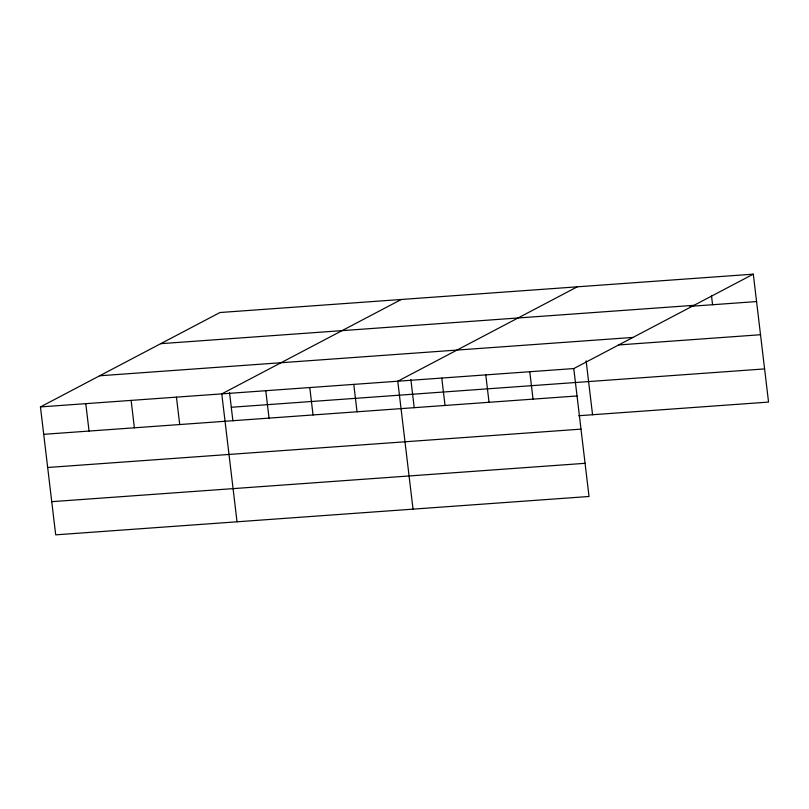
<?xml version="1.0" encoding="UTF-8"?>
<svg xmlns="http://www.w3.org/2000/svg" width="809" height="809" viewBox="0 0 809 809"><rect width="100%" height="100%" fill="white"/><g stroke="black" fill="none" stroke-linecap="round" stroke-linejoin="round"><path stroke-width="1.21" d="M753.3 274.16L573.773 368.56L589.023 496.483L55.7 534.84L40.45 406.917L219.977 312.517L753.3 274.16L768.55 402.083L578.728 415.735M401.304 299.482L221.777 393.882L237.027 521.795M577.302 286.821L397.775 381.221L413.025 509.144M160.738 343.673L694.051 305.317M689.935 306.358L756.567 301.565M99.689 375.77L633.012 337.414M618.47 344.958L760.521 334.734M40.45 406.917L573.773 368.56M231.273 407.271L764.596 368.914M43.716 434.322L577.039 395.965M47.67 467.491L580.993 429.134M51.746 501.671L585.069 463.314M711.526 296.013L712.567 304.73M586.12 360.824L592.552 414.734M529.774 371.725L533.04 399.13M485.774 374.891L489.041 402.295M441.775 378.056L445.041 405.461M410.861 379.583L414.218 407.736M353.776 384.386L357.042 411.791M309.776 387.551L313.043 414.956M265.777 390.717L269.043 418.122M229.534 392.618L232.891 420.781M176.443 397.138L179.719 424.543M131.119 400.404L134.385 427.809M85.784 403.661L89.051 431.066"/></g></svg>
